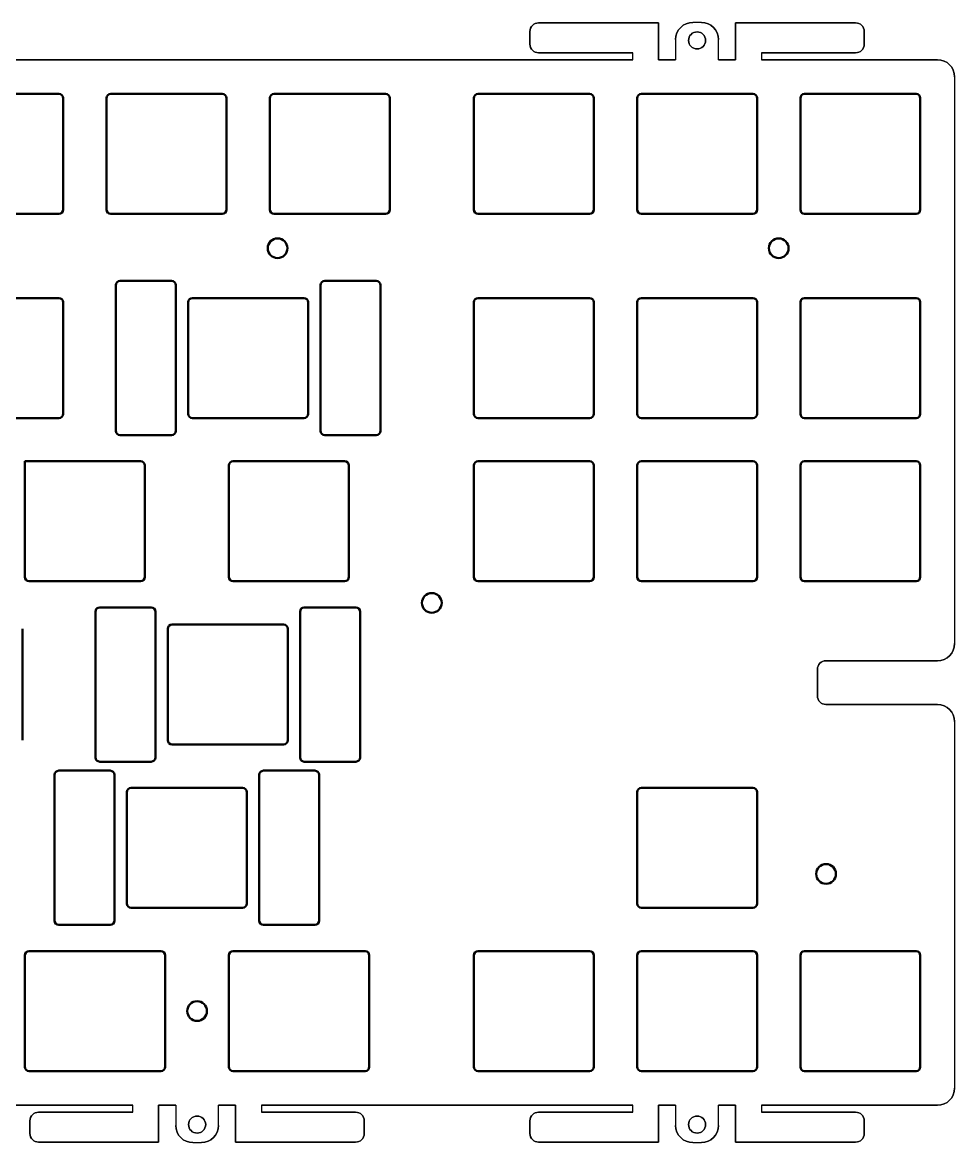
# Model space of a CAD drawing. Header units: centimetres. Extents: x -54 to 349, y -91 to 131.
# Drawn here: x 240.4 to 349.2, y -16.8 to 113.9 of the extents above; entities that cross this region are included whole.
import ezdxf

# ---------------------------------------------------------------- set-up
doc = ezdxf.new("R2010")
doc.units = ezdxf.units.CM
doc.header["$MEASUREMENT"] = 0
doc.layers.add('Visible', color=7, linetype='Continuous', lineweight=50)

msp = doc.modelspace()

# ---------------------------------------------------------------- linework, layer by layer
at = {"extrusion": (-1.2583e-16, -1.45717e-15, -1)}
for p, q in [((300.613, 113.851, -12.93), (314.613, 113.851, -12.93)), ((314.613, 113.851, -12.93), (314.613, 109.551, -12.93)), ((319.613, 113.901, -12.93), (318.613, 113.901, -12.93)), ((323.613, 109.551, -12.93), (323.613, 113.851, -12.93)), ((323.613, 113.851, -12.93), (337.613, 113.851, -12.93)), ((299.613, 111.351, -12.93), (299.613, 112.851, -12.93)), ((338.613, 112.851, -12.93), (338.613, 111.351, -12.93)), ((316.613, 111.901, -12.93), (316.613, 109.551, -12.93)), ((321.613, 109.551, -12.93), (321.613, 111.901, -12.93)), ((311.613, 110.351, -12.93), (300.613, 110.351, -12.93)), ((311.613, 109.551, -12.93), (311.613, 110.351, -12.93)), ((337.613, 110.351, -12.93), (326.613, 110.351, -12.93)), ((326.613, 110.351, -12.93), (326.613, 109.551, -12.93)), ((311.613, 109.551, -12.93), (212.313, 109.551, -12.93)), ((316.613, 109.551, -12.93), (314.613, 109.551, -12.93)), ((323.613, 109.551, -12.93), (321.613, 109.551, -12.93)), ((347.163, 109.551, -12.93), (326.613, 109.551, -12.93)), ((349.163, 107.551, -12.93), (349.163, 41.411, -12.93)), ((345.163, 105.051, -12.93), (345.163, 92.051, -12.93)), ((347.163, 39.411, -12.93), (334.149, 39.411, -12.93)), ((333.149, 38.411, -12.93), (333.149, 35.311, -12.93)), ((334.149, 34.311, -12.93), (347.163, 34.311, -12.93)), ((349.163, 32.311, -12.93), (349.163, -10.462, -12.93)), ((188.494, -12.462, -12.93), (253.272, -12.462, -12.93)), ((253.272, -13.262, -12.93), (253.272, -12.462, -12.93)), ((256.272, -12.462, -12.93), (258.272, -12.462, -12.93)), ((256.272, -12.462, -12.93), (256.272, -16.762, -12.93)), ((258.272, -12.462, -12.93), (258.272, -14.812, -12.93)), ((263.272, -12.462, -12.93), (265.272, -12.462, -12.93)), ((263.272, -14.812, -12.93), (263.272, -12.462, -12.93)), ((265.272, -16.762, -12.93), (265.272, -12.462, -12.93)), ((268.272, -12.462, -12.93), (311.613, -12.462, -12.93)), ((268.272, -12.462, -12.93), (268.272, -13.262, -12.93)), ((311.613, -13.262, -12.93), (311.613, -12.462, -12.93)), ((314.613, -12.462, -12.93), (316.613, -12.462, -12.93)), ((314.613, -12.462, -12.93), (314.613, -16.762, -12.93)), ((316.613, -12.462, -12.93), (316.613, -14.812, -12.93)), ((321.613, -12.462, -12.93), (323.613, -12.462, -12.93)), ((321.613, -14.812, -12.93), (321.613, -12.462, -12.93)), ((323.613, -16.762, -12.93), (323.613, -12.462, -12.93)), ((326.613, -12.462, -12.93), (347.163, -12.462, -12.93)), ((326.613, -12.462, -12.93), (326.613, -13.262, -12.93)), ((241.272, -15.762, -12.93), (241.272, -14.262, -12.93)), ((242.272, -13.262, -12.93), (253.272, -13.262, -12.93)), ((268.272, -13.262, -12.93), (279.272, -13.262, -12.93)), ((280.272, -14.262, -12.93), (280.272, -15.762, -12.93)), ((299.613, -15.762, -12.93), (299.613, -14.262, -12.93)), ((300.613, -13.262, -12.93), (311.613, -13.262, -12.93)), ((326.613, -13.262, -12.93), (337.613, -13.262, -12.93)), ((338.613, -14.262, -12.93), (338.613, -15.762, -12.93)), ((256.272, -16.762, -12.93), (242.272, -16.762, -12.93)), ((260.272, -16.812, -12.93), (261.272, -16.812, -12.93)), ((279.272, -16.762, -12.93), (265.272, -16.762, -12.93)), ((314.613, -16.762, -12.93), (300.613, -16.762, -12.93)), ((318.613, -16.812, -12.93), (319.613, -16.812, -12.93)), ((337.613, -16.762, -12.93), (323.613, -16.762, -12.93))]:
    msp.add_line(p, q, dxfattribs=at)
for p, q in [((300.613, 113.851, -11.43), (300.613, 113.851, -12.93)), ((314.613, 113.851, -11.43), (300.613, 113.851, -11.43)), ((314.613, 109.551, -11.43), (314.613, 113.851, -11.43)), ((318.613, 113.901, -11.43), (318.613, 113.901, -12.93)), ((319.613, 113.901, -11.43), (318.613, 113.901, -11.43)), ((319.613, 113.901, -12.93), (319.613, 113.901, -11.43)), ((337.613, 113.851, -11.43), (323.613, 113.851, -11.43)), ((323.613, 113.851, -11.43), (323.613, 109.551, -11.43)), ((337.613, 113.851, -12.93), (337.613, 113.851, -11.43)), ((299.613, 112.851, -12.93), (299.613, 112.851, -11.43)), ((299.613, 112.851, -11.43), (299.613, 111.351, -11.43)), ((338.613, 112.851, -11.43), (338.613, 112.851, -12.93)), ((338.613, 111.351, -11.43), (338.613, 112.851, -11.43)), ((299.613, 111.351, -11.43), (299.613, 111.351, -12.93)), ((316.613, 111.901, -12.93), (316.613, 111.901, -11.43)), ((316.613, 111.901, -11.43), (316.613, 109.551, -11.43)), ((321.613, 111.901, -11.43), (321.613, 111.901, -12.93)), ((321.613, 109.551, -11.43), (321.613, 111.901, -11.43)), ((338.613, 111.351, -12.93), (338.613, 111.351, -11.43)), ((300.613, 110.351, -12.93), (300.613, 110.351, -11.43)), ((300.613, 110.351, -11.43), (311.613, 110.351, -11.43)), ((311.613, 109.551, -11.43), (311.613, 110.351, -11.43)), ((326.613, 110.351, -11.43), (326.613, 109.551, -11.43)), ((326.613, 110.351, -11.43), (337.613, 110.351, -11.43)), ((337.613, 110.351, -11.43), (337.613, 110.351, -12.93)), ((212.313, 109.551, -11.43), (311.613, 109.551, -11.43)), ((314.613, 109.551, -11.43), (316.613, 109.551, -11.43)), ((321.613, 109.551, -11.43), (323.613, 109.551, -11.43)), ((326.613, 109.551, -11.43), (347.163, 109.551, -11.43)), ((347.163, 109.551, -12.93), (347.163, 109.551, -11.43)), ((349.163, 107.551, -11.43), (349.163, 107.551, -12.93)), ((349.163, 107.551, -11.43), (349.163, 41.411, -11.43)), ((344.663, 105.551, -11.43), (344.663, 105.551, -12.93)), ((345.163, 105.051, -12.93), (345.163, 105.051, -11.43)), ((345.163, 92.051, -11.43), (345.163, 105.051, -11.43)), ((344.663, 91.551, -11.43), (344.663, 91.551, -12.93)), ((345.163, 92.051, -12.93), (345.163, 92.051, -11.43)), ((349.163, 41.411, -12.93), (349.163, 41.411, -11.43)), ((334.149, 39.411, -12.93), (334.149, 39.411, -11.43)), ((334.149, 39.411, -11.43), (347.163, 39.411, -11.43)), ((347.163, 39.411, -11.43), (347.163, 39.411, -12.93)), ((333.149, 38.411, -11.43), (333.149, 38.411, -12.93)), ((333.149, 35.311, -11.43), (333.149, 38.411, -11.43)), ((333.149, 35.311, -12.93), (333.149, 35.311, -11.43)), ((334.149, 34.311, -11.43), (334.149, 34.311, -12.93)), ((347.163, 34.311, -11.43), (334.149, 34.311, -11.43)), ((347.163, 34.311, -12.93), (347.163, 34.311, -11.43)), ((349.163, 32.311, -11.43), (349.163, 32.311, -12.93)), ((349.163, 32.311, -11.43), (349.163, -10.462, -11.43)), ((349.163, -10.462, -12.93), (349.163, -10.462, -11.43)), ((253.272, -12.462, -11.43), (188.494, -12.462, -11.43)), ((253.272, -13.262, -11.43), (253.272, -12.462, -11.43)), ((256.272, -16.762, -11.43), (256.272, -12.462, -11.43)), ((258.272, -12.462, -11.43), (256.272, -12.462, -11.43)), ((258.272, -12.462, -11.43), (258.272, -14.812, -11.43)), ((263.272, -14.812, -11.43), (263.272, -12.462, -11.43)), ((265.272, -12.462, -11.43), (263.272, -12.462, -11.43)), ((265.272, -12.462, -11.43), (265.272, -16.762, -11.43)), ((268.272, -12.462, -11.43), (268.272, -13.262, -11.43)), ((311.613, -12.462, -11.43), (268.272, -12.462, -11.43)), ((311.613, -13.262, -11.43), (311.613, -12.462, -11.43)), ((314.613, -16.762, -11.43), (314.613, -12.462, -11.43)), ((316.613, -12.462, -11.43), (314.613, -12.462, -11.43)), ((316.613, -12.462, -11.43), (316.613, -14.812, -11.43)), ((321.613, -14.812, -11.43), (321.613, -12.462, -11.43)), ((323.613, -12.462, -11.43), (321.613, -12.462, -11.43)), ((323.613, -12.462, -11.43), (323.613, -16.762, -11.43)), ((326.613, -12.462, -11.43), (326.613, -13.262, -11.43)), ((347.163, -12.462, -11.43), (326.613, -12.462, -11.43)), ((347.163, -12.462, -11.43), (347.163, -12.462, -12.93)), ((241.272, -14.262, -12.93), (241.272, -14.262, -11.43)), ((241.272, -14.262, -11.43), (241.272, -15.762, -11.43)), ((242.272, -13.262, -11.43), (242.272, -13.262, -12.93)), ((253.272, -13.262, -11.43), (242.272, -13.262, -11.43)), ((279.272, -13.262, -11.43), (268.272, -13.262, -11.43)), ((279.272, -13.262, -12.93), (279.272, -13.262, -11.43)), ((280.272, -14.262, -11.43), (280.272, -14.262, -12.93)), ((280.272, -15.762, -11.43), (280.272, -14.262, -11.43)), ((299.613, -14.262, -12.93), (299.613, -14.262, -11.43)), ((299.613, -14.262, -11.43), (299.613, -15.762, -11.43)), ((300.613, -13.262, -11.43), (300.613, -13.262, -12.93)), ((311.613, -13.262, -11.43), (300.613, -13.262, -11.43)), ((337.613, -13.262, -11.43), (326.613, -13.262, -11.43)), ((337.613, -13.262, -12.93), (337.613, -13.262, -11.43)), ((338.613, -14.262, -11.43), (338.613, -14.262, -12.93)), ((338.613, -15.762, -11.43), (338.613, -14.262, -11.43)), ((258.272, -14.812, -11.43), (258.272, -14.812, -12.93)), ((263.272, -14.812, -12.93), (263.272, -14.812, -11.43)), ((316.613, -14.812, -11.43), (316.613, -14.812, -12.93)), ((321.613, -14.812, -12.93), (321.613, -14.812, -11.43)), ((241.272, -15.762, -11.43), (241.272, -15.762, -12.93)), ((242.272, -16.762, -12.93), (242.272, -16.762, -11.43)), ((242.272, -16.762, -11.43), (256.272, -16.762, -11.43)), ((260.272, -16.812, -12.93), (260.272, -16.812, -11.43)), ((260.272, -16.812, -11.43), (261.272, -16.812, -11.43)), ((261.272, -16.812, -11.43), (261.272, -16.812, -12.93)), ((265.272, -16.762, -11.43), (279.272, -16.762, -11.43)), ((279.272, -16.762, -11.43), (279.272, -16.762, -12.93)), ((280.272, -15.762, -12.93), (280.272, -15.762, -11.43)), ((299.613, -15.762, -11.43), (299.613, -15.762, -12.93)), ((300.613, -16.762, -12.93), (300.613, -16.762, -11.43)), ((300.613, -16.762, -11.43), (314.613, -16.762, -11.43)), ((318.613, -16.812, -12.93), (318.613, -16.812, -11.43)), ((318.613, -16.812, -11.43), (319.613, -16.812, -11.43)), ((319.613, -16.812, -11.43), (319.613, -16.812, -12.93)), ((323.613, -16.762, -11.43), (337.613, -16.762, -11.43)), ((337.613, -16.762, -11.43), (337.613, -16.762, -12.93)), ((338.613, -15.762, -12.93), (338.613, -15.762, -11.43))]:
    msp.add_line(p, q)
at = {"extrusion": (2.04752e-15, 1, -1.45717e-15)}
for p, q in [((300.613, 113.851, -12.93), (314.613, 113.851, -12.93)), ((300.613, 113.851, -11.43), (300.613, 113.851, -12.93)), ((314.613, 113.851, -11.43), (300.613, 113.851, -11.43)), ((314.613, 113.851, -11.43), (314.613, 113.851, -12.93))]:
    msp.add_line(p, q, dxfattribs=at)
at = {"extrusion": (1, 1.17315e-16, 1.56612e-14)}
for p, q in [((314.613, 113.851, -12.93), (314.613, 109.551, -12.93)), ((314.613, 113.851, -11.43), (314.613, 113.851, -12.93)), ((314.613, 109.551, -11.43), (314.613, 113.851, -11.43)), ((338.613, 112.851, -12.93), (338.613, 111.351, -12.93)), ((338.613, 112.851, -11.43), (338.613, 112.851, -12.93)), ((338.613, 111.351, -11.43), (338.613, 112.851, -11.43)), ((338.613, 111.351, -12.93), (338.613, 111.351, -11.43)), ((314.613, 109.551, -12.93), (314.613, 109.551, -11.43))]:
    msp.add_line(p, q, dxfattribs=at)
at = {"extrusion": (5.1497e-18, 1, -2.45637e-15)}
for p, q in [((318.613, 113.901, -11.43), (318.613, 113.901, -12.93)), ((319.613, 113.901, -11.43), (318.613, 113.901, -11.43)), ((319.613, 113.901, -12.93), (318.613, 113.901, -12.93)), ((319.613, 113.901, -12.93), (319.613, 113.901, -11.43))]:
    msp.add_line(p, q, dxfattribs=at)
at = {"extrusion": (-1, -1.17315e-16, -1.56612e-14)}
for p, q in [((323.613, 109.551, -12.93), (323.613, 113.851, -12.93)), ((323.613, 113.851, -11.43), (323.613, 109.551, -11.43)), ((323.613, 113.851, -11.43), (323.613, 113.851, -12.93)), ((299.613, 111.351, -12.93), (299.613, 112.851, -12.93)), ((299.613, 112.851, -11.43), (299.613, 111.351, -11.43)), ((299.613, 112.851, -12.93), (299.613, 112.851, -11.43)), ((299.613, 111.351, -11.43), (299.613, 111.351, -12.93)), ((323.613, 109.551, -11.43), (323.613, 109.551, -12.93))]:
    msp.add_line(p, q, dxfattribs=at)
at = {"extrusion": (-1.17315e-16, 1, -1.45717e-15)}
for p, q in [((323.613, 113.851, -12.93), (337.613, 113.851, -12.93)), ((323.613, 113.851, -11.43), (323.613, 113.851, -12.93)), ((337.613, 113.851, -11.43), (323.613, 113.851, -11.43)), ((337.613, 113.851, -12.93), (337.613, 113.851, -11.43))]:
    msp.add_line(p, q, dxfattribs=at)
at = {"extrusion": (-1, 5.1497e-18, 1.2583e-16)}
for p, q in [((316.613, 111.901, -11.43), (316.613, 109.551, -11.43)), ((316.613, 111.901, -12.93), (316.613, 111.901, -11.43)), ((316.613, 111.901, -12.93), (316.613, 109.551, -12.93)), ((316.613, 109.551, -11.43), (316.613, 109.551, -12.93)), ((345.163, 105.051, -12.93), (345.163, 105.051, -11.43)), ((345.163, 105.051, -12.93), (345.163, 92.051, -12.93)), ((345.163, 92.051, -11.43), (345.163, 105.051, -11.43)), ((345.163, 92.051, -12.93), (345.163, 92.051, -11.43)), ((258.272, -12.462, -12.93), (258.272, -12.462, -11.43)), ((258.272, -12.462, -12.93), (258.272, -14.812, -12.93)), ((258.272, -12.462, -11.43), (258.272, -14.812, -11.43)), ((316.613, -12.462, -12.93), (316.613, -12.462, -11.43)), ((316.613, -12.462, -12.93), (316.613, -14.812, -12.93)), ((316.613, -12.462, -11.43), (316.613, -14.812, -11.43)), ((258.272, -14.812, -11.43), (258.272, -14.812, -12.93)), ((316.613, -14.812, -11.43), (316.613, -14.812, -12.93))]:
    msp.add_line(p, q, dxfattribs=at)
at = {"extrusion": (1, -5.1497e-18, -1.2583e-16)}
for p, q in [((321.613, 109.551, -12.93), (321.613, 111.901, -12.93)), ((321.613, 111.901, -11.43), (321.613, 111.901, -12.93)), ((321.613, 109.551, -11.43), (321.613, 111.901, -11.43)), ((321.613, 109.551, -12.93), (321.613, 109.551, -11.43)), ((349.163, 107.551, -12.93), (349.163, 41.411, -12.93)), ((349.163, 107.551, -11.43), (349.163, 107.551, -12.93)), ((349.163, 107.551, -11.43), (349.163, 41.411, -11.43)), ((349.163, 41.411, -12.93), (349.163, 41.411, -11.43)), ((349.163, 32.311, -11.43), (349.163, 32.311, -12.93)), ((349.163, 32.311, -11.43), (349.163, -10.462, -11.43)), ((349.163, 32.311, -12.93), (349.163, -10.462, -12.93)), ((349.163, -10.462, -12.93), (349.163, -10.462, -11.43)), ((263.272, -12.462, -11.43), (263.272, -12.462, -12.93)), ((263.272, -14.812, -11.43), (263.272, -12.462, -11.43)), ((263.272, -14.812, -12.93), (263.272, -12.462, -12.93)), ((321.613, -12.462, -11.43), (321.613, -12.462, -12.93)), ((321.613, -14.812, -11.43), (321.613, -12.462, -11.43)), ((321.613, -14.812, -12.93), (321.613, -12.462, -12.93)), ((263.272, -14.812, -12.93), (263.272, -14.812, -11.43)), ((321.613, -14.812, -12.93), (321.613, -14.812, -11.43))]:
    msp.add_line(p, q, dxfattribs=at)
at = {"extrusion": (1.17315e-16, -1, 1.45717e-15)}
for p, q in [((311.613, 110.351, -12.93), (300.613, 110.351, -12.93)), ((300.613, 110.351, -11.43), (311.613, 110.351, -11.43)), ((300.613, 110.351, -12.93), (300.613, 110.351, -11.43)), ((311.613, 110.351, -11.43), (311.613, 110.351, -12.93)), ((337.613, 110.351, -12.93), (326.613, 110.351, -12.93)), ((326.613, 110.351, -11.43), (337.613, 110.351, -11.43)), ((326.613, 110.351, -11.43), (326.613, 110.351, -12.93)), ((337.613, 110.351, -11.43), (337.613, 110.351, -12.93))]:
    msp.add_line(p, q, dxfattribs=at)
at = {"extrusion": (-1, 2.04752e-15, -1.75053e-14)}
for p, q in [((311.613, 109.551, -12.93), (311.613, 110.351, -12.93)), ((311.613, 109.551, -11.43), (311.613, 110.351, -11.43)), ((311.613, 110.351, -11.43), (311.613, 110.351, -12.93)), ((311.613, 109.551, -11.43), (311.613, 109.551, -12.93))]:
    msp.add_line(p, q, dxfattribs=at)
at = {"extrusion": (1, -2.04752e-15, 1.75053e-14)}
for p, q in [((326.613, 110.351, -12.93), (326.613, 109.551, -12.93)), ((326.613, 110.351, -11.43), (326.613, 110.351, -12.93)), ((326.613, 110.351, -11.43), (326.613, 109.551, -11.43)), ((326.613, 109.551, -12.93), (326.613, 109.551, -11.43))]:
    msp.add_line(p, q, dxfattribs=at)
at = {"extrusion": (5.1497e-18, 1, -1.45717e-15)}
for p, q in [((311.613, 109.551, -12.93), (212.313, 109.551, -12.93)), ((212.313, 109.551, -11.43), (311.613, 109.551, -11.43)), ((311.613, 109.551, -11.43), (311.613, 109.551, -12.93)), ((314.613, 109.551, -12.93), (314.613, 109.551, -11.43)), ((314.613, 109.551, -11.43), (316.613, 109.551, -11.43)), ((316.613, 109.551, -12.93), (314.613, 109.551, -12.93)), ((316.613, 109.551, -11.43), (316.613, 109.551, -12.93)), ((323.613, 109.551, -12.93), (321.613, 109.551, -12.93)), ((321.613, 109.551, -12.93), (321.613, 109.551, -11.43)), ((321.613, 109.551, -11.43), (323.613, 109.551, -11.43)), ((323.613, 109.551, -11.43), (323.613, 109.551, -12.93)), ((326.613, 109.551, -12.93), (326.613, 109.551, -11.43)), ((326.613, 109.551, -11.43), (347.163, 109.551, -11.43)), ((347.163, 109.551, -12.93), (326.613, 109.551, -12.93)), ((347.163, 109.551, -12.93), (347.163, 109.551, -11.43)), ((344.663, 91.551, -11.43), (344.663, 91.551, -12.93))]:
    msp.add_line(p, q, dxfattribs=at)
at = {"extrusion": (-5.1497e-18, -1, 1.45717e-15)}
msp.add_line((344.663, 105.551, -11.43), (344.663, 105.551, -12.93), dxfattribs=at)
at = {"extrusion": (-5.14971e-18, -1, 1.45717e-15)}
for p, q in [((334.149, 39.411, -11.43), (347.163, 39.411, -11.43)), ((334.149, 39.411, -12.93), (334.149, 39.411, -11.43)), ((347.163, 39.411, -12.93), (334.149, 39.411, -12.93)), ((347.163, 39.411, -11.43), (347.163, 39.411, -12.93))]:
    msp.add_line(p, q, dxfattribs=at)
at = {"extrusion": (1, -5.14971e-18, -5.26062e-13)}
for p, q in [((333.149, 38.411, -11.43), (333.149, 38.411, -12.93)), ((333.149, 35.311, -11.43), (333.149, 38.411, -11.43)), ((333.149, 38.411, -12.93), (333.149, 35.311, -12.93)), ((333.149, 35.311, -12.93), (333.149, 35.311, -11.43))]:
    msp.add_line(p, q, dxfattribs=at)
at = {"extrusion": (5.14971e-18, 1, -1.45717e-15)}
for p, q in [((334.149, 34.311, -12.93), (347.163, 34.311, -12.93)), ((334.149, 34.311, -11.43), (334.149, 34.311, -12.93)), ((347.163, 34.311, -11.43), (334.149, 34.311, -11.43)), ((347.163, 34.311, -12.93), (347.163, 34.311, -11.43))]:
    msp.add_line(p, q, dxfattribs=at)
at = {"extrusion": (-5.94134e-18, -1, 1.45717e-15)}
for p, q in [((188.494, -12.462, -12.93), (253.272, -12.462, -12.93)), ((253.272, -12.462, -11.43), (188.494, -12.462, -11.43)), ((253.272, -12.462, -12.93), (253.272, -12.462, -11.43)), ((258.272, -12.462, -11.43), (256.272, -12.462, -11.43)), ((256.272, -12.462, -11.43), (256.272, -12.462, -12.93)), ((256.272, -12.462, -12.93), (258.272, -12.462, -12.93)), ((258.272, -12.462, -12.93), (258.272, -12.462, -11.43)), ((263.272, -12.462, -11.43), (263.272, -12.462, -12.93)), ((263.272, -12.462, -12.93), (265.272, -12.462, -12.93)), ((265.272, -12.462, -11.43), (263.272, -12.462, -11.43)), ((265.272, -12.462, -12.93), (265.272, -12.462, -11.43)), ((268.272, -12.462, -11.43), (268.272, -12.462, -12.93)), ((268.272, -12.462, -12.93), (311.613, -12.462, -12.93)), ((311.613, -12.462, -11.43), (268.272, -12.462, -11.43)), ((311.613, -12.462, -12.93), (311.613, -12.462, -11.43)), ((316.613, -12.462, -11.43), (314.613, -12.462, -11.43)), ((314.613, -12.462, -11.43), (314.613, -12.462, -12.93)), ((314.613, -12.462, -12.93), (316.613, -12.462, -12.93)), ((316.613, -12.462, -12.93), (316.613, -12.462, -11.43)), ((321.613, -12.462, -11.43), (321.613, -12.462, -12.93)), ((321.613, -12.462, -12.93), (323.613, -12.462, -12.93)), ((323.613, -12.462, -11.43), (321.613, -12.462, -11.43)), ((323.613, -12.462, -12.93), (323.613, -12.462, -11.43)), ((326.613, -12.462, -11.43), (326.613, -12.462, -12.93)), ((326.613, -12.462, -12.93), (347.163, -12.462, -12.93)), ((347.163, -12.462, -11.43), (326.613, -12.462, -11.43)), ((347.163, -12.462, -11.43), (347.163, -12.462, -12.93))]:
    msp.add_line(p, q, dxfattribs=at)
at = {"extrusion": (-1, 2.16998e-15, 1.7757e-14)}
for p, q in [((253.272, -13.262, -12.93), (253.272, -12.462, -12.93)), ((253.272, -13.262, -11.43), (253.272, -12.462, -11.43)), ((253.272, -12.462, -12.93), (253.272, -12.462, -11.43)), ((311.613, -13.262, -12.93), (311.613, -12.462, -12.93)), ((311.613, -13.262, -11.43), (311.613, -12.462, -11.43)), ((311.613, -12.462, -12.93), (311.613, -12.462, -11.43)), ((253.272, -13.262, -11.43), (253.272, -13.262, -12.93)), ((311.613, -13.262, -11.43), (311.613, -13.262, -12.93))]:
    msp.add_line(p, q, dxfattribs=at)
at = {"extrusion": (1, -5.14966e-18, -1.59129e-14)}
for p, q in [((256.272, -12.462, -12.93), (256.272, -16.762, -12.93)), ((256.272, -12.462, -11.43), (256.272, -12.462, -12.93)), ((256.272, -16.762, -11.43), (256.272, -12.462, -11.43)), ((314.613, -12.462, -12.93), (314.613, -16.762, -12.93)), ((314.613, -12.462, -11.43), (314.613, -12.462, -12.93)), ((314.613, -16.762, -11.43), (314.613, -12.462, -11.43)), ((280.272, -14.262, -12.93), (280.272, -15.762, -12.93)), ((280.272, -14.262, -11.43), (280.272, -14.262, -12.93)), ((280.272, -15.762, -11.43), (280.272, -14.262, -11.43)), ((338.613, -14.262, -12.93), (338.613, -15.762, -12.93)), ((338.613, -14.262, -11.43), (338.613, -14.262, -12.93)), ((338.613, -15.762, -11.43), (338.613, -14.262, -11.43)), ((256.272, -16.762, -11.43), (256.272, -16.762, -12.93)), ((280.272, -15.762, -12.93), (280.272, -15.762, -11.43)), ((314.613, -16.762, -11.43), (314.613, -16.762, -12.93)), ((338.613, -15.762, -12.93), (338.613, -15.762, -11.43))]:
    msp.add_line(p, q, dxfattribs=at)
at = {"extrusion": (-1, 5.14966e-18, 1.59129e-14)}
for p, q in [((265.272, -16.762, -12.93), (265.272, -12.462, -12.93)), ((265.272, -12.462, -11.43), (265.272, -16.762, -11.43)), ((265.272, -12.462, -12.93), (265.272, -12.462, -11.43)), ((323.613, -16.762, -12.93), (323.613, -12.462, -12.93)), ((323.613, -12.462, -11.43), (323.613, -16.762, -11.43)), ((323.613, -12.462, -12.93), (323.613, -12.462, -11.43)), ((241.272, -15.762, -12.93), (241.272, -14.262, -12.93)), ((241.272, -14.262, -11.43), (241.272, -15.762, -11.43)), ((241.272, -14.262, -12.93), (241.272, -14.262, -11.43)), ((299.613, -15.762, -12.93), (299.613, -14.262, -12.93)), ((299.613, -14.262, -11.43), (299.613, -15.762, -11.43)), ((299.613, -14.262, -12.93), (299.613, -14.262, -11.43)), ((241.272, -15.762, -11.43), (241.272, -15.762, -12.93)), ((265.272, -16.762, -11.43), (265.272, -16.762, -12.93)), ((299.613, -15.762, -11.43), (299.613, -15.762, -12.93)), ((323.613, -16.762, -11.43), (323.613, -16.762, -12.93))]:
    msp.add_line(p, q, dxfattribs=at)
at = {"extrusion": (1, -2.16998e-15, -1.7757e-14)}
for p, q in [((268.272, -12.462, -12.93), (268.272, -13.262, -12.93)), ((268.272, -12.462, -11.43), (268.272, -12.462, -12.93)), ((268.272, -12.462, -11.43), (268.272, -13.262, -11.43)), ((326.613, -12.462, -12.93), (326.613, -13.262, -12.93)), ((326.613, -12.462, -11.43), (326.613, -12.462, -12.93)), ((326.613, -12.462, -11.43), (326.613, -13.262, -11.43)), ((268.272, -13.262, -11.43), (268.272, -13.262, -12.93)), ((326.613, -13.262, -11.43), (326.613, -13.262, -12.93))]:
    msp.add_line(p, q, dxfattribs=at)
at = {"extrusion": (5.14966e-18, 1, -1.45717e-15)}
for p, q in [((242.272, -13.262, -12.93), (253.272, -13.262, -12.93)), ((242.272, -13.262, -11.43), (242.272, -13.262, -12.93)), ((253.272, -13.262, -11.43), (242.272, -13.262, -11.43)), ((253.272, -13.262, -11.43), (253.272, -13.262, -12.93)), ((268.272, -13.262, -12.93), (279.272, -13.262, -12.93)), ((268.272, -13.262, -11.43), (268.272, -13.262, -12.93)), ((279.272, -13.262, -11.43), (268.272, -13.262, -11.43)), ((279.272, -13.262, -12.93), (279.272, -13.262, -11.43)), ((300.613, -13.262, -12.93), (311.613, -13.262, -12.93)), ((300.613, -13.262, -11.43), (300.613, -13.262, -12.93)), ((311.613, -13.262, -11.43), (300.613, -13.262, -11.43)), ((311.613, -13.262, -11.43), (311.613, -13.262, -12.93)), ((326.613, -13.262, -12.93), (337.613, -13.262, -12.93)), ((326.613, -13.262, -11.43), (326.613, -13.262, -12.93)), ((337.613, -13.262, -11.43), (326.613, -13.262, -11.43)), ((337.613, -13.262, -12.93), (337.613, -13.262, -11.43))]:
    msp.add_line(p, q, dxfattribs=at)
at = {"extrusion": (-5.14966e-18, -1, 1.45717e-15)}
for p, q in [((256.272, -16.762, -12.93), (242.272, -16.762, -12.93)), ((242.272, -16.762, -11.43), (256.272, -16.762, -11.43)), ((242.272, -16.762, -12.93), (242.272, -16.762, -11.43)), ((256.272, -16.762, -11.43), (256.272, -16.762, -12.93)), ((279.272, -16.762, -12.93), (265.272, -16.762, -12.93)), ((265.272, -16.762, -11.43), (279.272, -16.762, -11.43)), ((265.272, -16.762, -11.43), (265.272, -16.762, -12.93)), ((279.272, -16.762, -11.43), (279.272, -16.762, -12.93)), ((314.613, -16.762, -12.93), (300.613, -16.762, -12.93)), ((300.613, -16.762, -11.43), (314.613, -16.762, -11.43)), ((300.613, -16.762, -12.93), (300.613, -16.762, -11.43)), ((314.613, -16.762, -11.43), (314.613, -16.762, -12.93)), ((337.613, -16.762, -12.93), (323.613, -16.762, -12.93)), ((323.613, -16.762, -11.43), (337.613, -16.762, -11.43)), ((323.613, -16.762, -11.43), (323.613, -16.762, -12.93)), ((337.613, -16.762, -11.43), (337.613, -16.762, -12.93))]:
    msp.add_line(p, q, dxfattribs=at)
at = {"extrusion": (-5.1497e-18, -1, 2.45637e-15)}
for p, q in [((260.272, -16.812, -11.43), (261.272, -16.812, -11.43)), ((260.272, -16.812, -12.93), (260.272, -16.812, -11.43)), ((260.272, -16.812, -12.93), (261.272, -16.812, -12.93)), ((261.272, -16.812, -11.43), (261.272, -16.812, -12.93)), ((318.613, -16.812, -11.43), (319.613, -16.812, -11.43)), ((318.613, -16.812, -12.93), (318.613, -16.812, -11.43)), ((318.613, -16.812, -12.93), (319.613, -16.812, -12.93)), ((319.613, -16.812, -11.43), (319.613, -16.812, -12.93))]:
    msp.add_line(p, q, dxfattribs=at)
at = {"extrusion": (-1.2583e-16, -1.45717e-15, -1)}
for centre in [(-319.113, 111.801, 12.93), (-319.113, 111.801, 11.43), (-319.113, 111.801, 12.93), (-260.772, -14.712, 12.93), (-260.772, -14.712, 11.43), (-260.772, -14.712, 12.93), (-319.113, -14.712, 12.93), (-319.113, -14.712, 11.43), (-319.113, -14.712, 12.93)]:
    msp.add_circle(centre, 1, dxfattribs=at)
for centre in [(319.113, 111.801, -11.43), (260.772, -14.712, -11.43), (319.113, -14.712, -11.43)]:
    msp.add_circle(centre, 1)
for centre, radius, start, end in [((-300.613, 112.851, 12.93), 1, 0, 90), ((-300.613, 112.851, 12.93), 1, 0, 90), ((-318.613, 111.901, 12.93), 2, 0, 90), ((-318.613, 111.901, 11.43), 2, 0, 90), ((-319.613, 111.901, 12.93), 2, 90, 180), ((-319.613, 111.901, 11.43), 2, 90, 180), ((-337.613, 112.851, 12.93), 1, 90, 180), ((-337.613, 112.851, 12.93), 1, 90, 180), ((-300.613, 111.351, 12.93), 1, 270, 360), ((-300.613, 111.351, 12.93), 1, 270, 360), ((-337.613, 111.351, 12.93), 1, 180, 270), ((-337.613, 111.351, 12.93), 1, 180, 270), ((-347.163, 107.551, 12.93), 2, 90, 180), ((-347.163, 107.551, 11.43), 2, 90, 180), ((-344.663, 105.051, 12.93), 0.5, 90, 180), ((-344.663, 105.051, 12.93), 0.5, 90, 180), ((-344.663, 92.051, 12.93), 0.5, 180, 270), ((-344.663, 92.051, 12.93), 0.5, 180, 270), ((-347.163, 41.411, 12.93), 2, 180, 270), ((-347.163, 41.411, 11.43), 2, 180, 270), ((-334.149, 38.411, 12.93), 1, 0, 90), ((-334.149, 38.411, 12.93), 1, 0, 90), ((-334.149, 35.311, 12.93), 1, 270, 0), ((-334.149, 35.311, 12.93), 1, 270, 0), ((-347.163, 32.311, 12.93), 2, 90, 180), ((-347.163, 32.311, 11.43), 2, 90, 180), ((-347.163, -10.462, 12.93), 2, 180, 270), ((-347.163, -10.462, 11.43), 2, 180, 270), ((-242.272, -14.262, 12.93), 1, 0, 90), ((-242.272, -14.262, 12.93), 1, 0, 90), ((-279.272, -14.262, 12.93), 1, 90, 180), ((-279.272, -14.262, 12.93), 1, 90, 180), ((-300.613, -14.262, 12.93), 1, 360, 90), ((-300.613, -14.262, 12.93), 1, 360, 90), ((-337.613, -14.262, 12.93), 1, 90, 180), ((-337.613, -14.262, 12.93), 1, 90, 180), ((-260.272, -14.812, 12.93), 2, 270, 0), ((-260.272, -14.812, 11.43), 2, 270, 0), ((-261.272, -14.812, 12.93), 2, 180, 270), ((-261.272, -14.812, 11.43), 2, 180, 270), ((-318.613, -14.812, 12.93), 2, 270, 0), ((-318.613, -14.812, 11.43), 2, 270, 0), ((-319.613, -14.812, 12.93), 2, 180, 270), ((-319.613, -14.812, 11.43), 2, 180, 270), ((-242.272, -15.762, 12.93), 1, 270, 0), ((-242.272, -15.762, 12.93), 1, 270, 0), ((-242.272, -15.762, 11.43), 1, 270, 0), ((-279.272, -15.762, 12.93), 1, 180, 270), ((-279.272, -15.762, 12.93), 1, 180, 270), ((-279.272, -15.762, 11.43), 1, 180, 270), ((-300.613, -15.762, 12.93), 1, 270, 360), ((-300.613, -15.762, 12.93), 1, 270, 360), ((-300.613, -15.762, 11.43), 1, 270, 0), ((-337.613, -15.762, 12.93), 1, 180, 270), ((-337.613, -15.762, 12.93), 1, 180, 270), ((-337.613, -15.762, 11.43), 1, 180, 270)]:
    msp.add_arc(centre, radius, start, end, dxfattribs=at)
at = {"extrusion": (1.75053e-14, -1.45717e-15, -1)}
for centre, start, end in [((-300.613, 112.851, 11.43), 0, 90), ((-300.613, 111.351, 11.43), 270, 0)]:
    msp.add_arc(centre, 1, start, end, dxfattribs=at)
for centre, radius, start, end in [((300.613, 112.851, -11.43), 1, 90, 180), ((318.613, 111.901, -12.93), 2, 90, 180), ((318.613, 111.901, -11.43), 2, 90, 180), ((319.613, 111.901, -12.93), 2, 0, 90), ((319.613, 111.901, -11.43), 2, 0, 90), ((337.613, 112.851, -11.43), 1, 0, 90), ((300.613, 111.351, -11.43), 1, 180, 270), ((337.613, 111.351, -11.43), 1, 270, 0), ((347.163, 107.551, -12.93), 2, 0, 90), ((347.163, 107.551, -11.43), 2, 0, 90), ((344.663, 105.051, -11.43), 0.5, 0, 90), ((344.663, 105.051, -11.43), 0.5, 0, 90), ((344.663, 92.051, -11.43), 0.5, 270, 0), ((344.663, 92.051, -11.43), 0.5, 270, 0), ((347.163, 41.411, -12.93), 2, 270, 0), ((347.163, 41.411, -11.43), 2, 270, 0), ((334.149, 38.411, -11.43), 1, 90, 180), ((334.149, 38.411, -11.43), 1, 90, 180), ((334.149, 35.311, -11.43), 1, 180, 270), ((334.149, 35.311, -11.43), 1, 180, 270), ((347.163, 32.311, -12.93), 2, 0, 90), ((347.163, 32.311, -11.43), 2, 360, 90), ((347.163, -10.462, -12.93), 2, 270, 0), ((347.163, -10.462, -11.43), 2, 270, 0), ((242.272, -14.262, -11.43), 1, 90, 180), ((279.272, -14.262, -11.43), 1, 360, 90), ((300.613, -14.262, -11.43), 1, 90, 180), ((337.613, -14.262, -11.43), 1, 360, 90), ((260.272, -14.812, -12.93), 2, 180, 270), ((260.272, -14.812, -11.43), 2, 180, 270), ((261.272, -14.812, -12.93), 2, 270, 0), ((261.272, -14.812, -11.43), 2, 270, 0), ((318.613, -14.812, -12.93), 2, 180, 270), ((318.613, -14.812, -11.43), 2, 180, 270), ((319.613, -14.812, -12.93), 2, 270, 0), ((319.613, -14.812, -11.43), 2, 270, 0), ((242.272, -15.762, -11.43), 1, 180, 270), ((279.272, -15.762, -11.43), 1, 270, 0), ((300.613, -15.762, -11.43), 1, 180, 270), ((337.613, -15.762, -11.43), 1, 270, 0)]:
    msp.add_arc(centre, radius, start, end)
at = {"extrusion": (1.56612e-14, -1.45717e-15, -1)}
for centre, start, end in [((-337.613, 112.851, 11.43), 90, 180), ((-337.613, 111.351, 11.43), 180, 270)]:
    msp.add_arc(centre, 1, start, end, dxfattribs=at)
at = {"extrusion": (-1.59129e-14, -1.45717e-15, -1)}
for centre in [(-242.272, -14.262, 11.43), (-300.613, -14.262, 11.43)]:
    msp.add_arc(centre, 1, 0, 90, dxfattribs=at)
at = {"extrusion": (-1.7757e-14, -1.45717e-15, -1)}
for centre in [(-279.272, -14.262, 11.43), (-337.613, -14.262, 11.43)]:
    msp.add_arc(centre, 1, 90, 180, dxfattribs=at)
at = {"layer": 'Visible'}
for p, q in [((231.65, 105.551, -11.43), (244.65, 105.551, -11.43)), ((245.15, 105.051, -11.43), (245.15, 92.051, -11.43)), ((250.2, 92.051, -11.43), (250.2, 105.051, -11.43)), ((250.7, 105.551, -11.43), (263.7, 105.551, -11.43)), ((264.2, 105.051, -11.43), (264.2, 92.051, -11.43)), ((269.25, 92.051, -11.43), (269.25, 105.051, -11.43)), ((269.75, 105.551, -11.43), (282.75, 105.551, -11.43)), ((283.25, 105.051, -11.43), (283.25, 92.051, -11.43)), ((293.063, 92.051, -11.43), (293.063, 105.051, -11.43)), ((293.563, 105.551, -11.43), (306.563, 105.551, -11.43)), ((307.063, 105.051, -11.43), (307.063, 92.051, -11.43)), ((312.113, 92.051, -11.43), (312.113, 105.051, -11.43)), ((312.613, 105.551, -11.43), (325.613, 105.551, -11.43)), ((326.113, 105.051, -11.43), (326.113, 92.051, -11.43)), ((331.163, 92.051, -11.43), (331.163, 105.051, -11.43)), ((331.663, 105.551, -11.43), (344.663, 105.551, -11.43)), ((345.163, 105.051, -11.43), (345.163, 92.051, -11.43)), ((244.65, 91.551, -11.43), (231.65, 91.551, -11.43)), ((263.7, 91.551, -11.43), (250.7, 91.551, -11.43)), ((282.75, 91.551, -11.43), (269.75, 91.551, -11.43)), ((306.563, 91.551, -11.43), (293.563, 91.551, -11.43)), ((325.613, 91.551, -11.43), (312.613, 91.551, -11.43)), ((344.663, 91.551, -11.43), (331.663, 91.551, -11.43)), ((251.787, 83.738, -11.43), (257.787, 83.738, -11.43)), ((275.663, 83.738, -11.43), (281.663, 83.738, -11.43)), ((251.287, 66.238, -11.43), (251.287, 83.238, -11.43)), ((258.287, 83.238, -11.43), (258.287, 66.238, -11.43)), ((275.163, 66.238, -11.43), (275.163, 83.238, -11.43)), ((282.163, 83.238, -11.43), (282.163, 66.238, -11.43)), ((231.65, 81.738, -11.43), (244.65, 81.738, -11.43)), ((245.15, 81.238, -11.43), (245.15, 68.238, -11.43)), ((259.725, 68.238, -11.43), (259.725, 81.238, -11.43)), ((260.225, 81.738, -11.43), (273.225, 81.738, -11.43)), ((273.725, 81.238, -11.43), (273.725, 68.238, -11.43)), ((293.063, 68.238, -11.43), (293.063, 81.238, -11.43)), ((293.563, 81.738, -11.43), (306.563, 81.738, -11.43)), ((307.063, 81.238, -11.43), (307.063, 68.238, -11.43)), ((312.113, 68.238, -11.43), (312.113, 81.238, -11.43)), ((312.613, 81.738, -11.43), (325.613, 81.738, -11.43)), ((326.113, 81.238, -11.43), (326.113, 68.238, -11.43)), ((331.163, 68.238, -11.43), (331.163, 81.238, -11.43)), ((331.663, 81.738, -11.43), (344.663, 81.738, -11.43)), ((345.163, 81.238, -11.43), (345.163, 68.238, -11.43)), ((244.65, 67.738, -11.43), (231.65, 67.738, -11.43)), ((273.225, 67.738, -11.43), (260.225, 67.738, -11.43)), ((306.563, 67.738, -11.43), (293.563, 67.738, -11.43)), ((325.613, 67.738, -11.43), (312.613, 67.738, -11.43)), ((344.663, 67.738, -11.43), (331.663, 67.738, -11.43)), ((257.787, 65.738, -11.43), (251.787, 65.738, -11.43)), ((281.663, 65.738, -11.43), (275.663, 65.738, -11.43)), ((240.675, 62.688, -11.43), (254.175, 62.688, -11.43)), ((240.675, 49.188, -11.43), (240.675, 62.688, -11.43)), ((254.675, 62.188, -11.43), (254.675, 49.188, -11.43)), ((264.488, 49.188, -11.43), (264.488, 62.188, -11.43)), ((264.988, 62.688, -11.43), (277.988, 62.688, -11.43)), ((278.488, 62.188, -11.43), (278.488, 49.188, -11.43)), ((293.063, 49.188, -11.43), (293.063, 62.188, -11.43)), ((293.563, 62.688, -11.43), (306.563, 62.688, -11.43)), ((307.063, 62.188, -11.43), (307.063, 49.188, -11.43)), ((312.113, 49.188, -11.43), (312.113, 62.188, -11.43)), ((312.613, 62.688, -11.43), (325.613, 62.688, -11.43)), ((326.113, 62.188, -11.43), (326.113, 49.188, -11.43)), ((331.163, 49.188, -11.43), (331.163, 62.188, -11.43)), ((331.663, 62.688, -11.43), (344.663, 62.688, -11.43)), ((345.163, 62.188, -11.43), (345.163, 49.188, -11.43)), ((254.175, 48.688, -11.43), (241.175, 48.688, -11.43)), ((277.988, 48.688, -11.43), (264.988, 48.688, -11.43)), ((306.563, 48.688, -11.43), (293.563, 48.688, -11.43)), ((325.613, 48.688, -11.43), (312.613, 48.688, -11.43)), ((344.663, 48.688, -11.43), (331.663, 48.688, -11.43)), ((248.906, 28.138, -11.43), (248.906, 45.138, -11.43)), ((249.406, 45.638, -11.43), (255.406, 45.638, -11.43)), ((255.906, 45.138, -11.43), (255.906, 28.138, -11.43)), ((272.782, 28.138, -11.43), (272.782, 45.138, -11.43)), ((273.282, 45.638, -11.43), (279.282, 45.638, -11.43)), ((279.782, 45.138, -11.43), (279.782, 28.138, -11.43)), ((240.387, 43.138, -11.43), (240.387, 30.138, -11.43)), ((257.344, 30.138, -11.43), (257.344, 43.138, -11.43)), ((257.844, 43.638, -11.43), (270.844, 43.638, -11.43)), ((271.344, 43.138, -11.43), (271.344, 30.138, -11.43)), ((270.844, 29.638, -11.43), (257.844, 29.638, -11.43)), ((255.406, 27.638, -11.43), (249.406, 27.638, -11.43)), ((279.282, 27.638, -11.43), (273.282, 27.638, -11.43)), ((244.643, 26.588, -11.43), (250.643, 26.588, -11.43)), ((268.519, 26.588, -11.43), (274.519, 26.588, -11.43)), ((244.143, 9.088, -11.43), (244.143, 26.088, -11.43)), ((251.143, 26.088, -11.43), (251.143, 9.088, -11.43)), ((268.019, 9.088, -11.43), (268.019, 26.088, -11.43)), ((275.019, 26.088, -11.43), (275.019, 9.088, -11.43)), ((252.581, 11.088, -11.43), (252.581, 24.088, -11.43)), ((253.081, 24.588, -11.43), (266.081, 24.588, -11.43)), ((266.581, 24.088, -11.43), (266.581, 11.088, -11.43)), ((312.113, 11.088, -11.43), (312.113, 24.088, -11.43)), ((312.613, 24.588, -11.43), (325.613, 24.588, -11.43)), ((326.113, 24.088, -11.43), (326.113, 11.088, -11.43)), ((266.081, 10.588, -11.43), (253.081, 10.588, -11.43)), ((325.613, 10.588, -11.43), (312.613, 10.588, -11.43)), ((250.643, 8.588, -11.43), (244.643, 8.588, -11.43)), ((274.519, 8.588, -11.43), (268.519, 8.588, -11.43)), ((241.175, 5.538, -11.43), (256.556, 5.538, -11.43)), ((264.988, 5.538, -11.43), (280.369, 5.538, -11.43)), ((293.563, 5.538, -11.43), (306.563, 5.538, -11.43)), ((312.613, 5.538, -11.43), (325.613, 5.538, -11.43)), ((331.663, 5.538, -11.43), (344.663, 5.538, -11.43)), ((240.675, -7.962, -11.43), (240.675, 5.038, -11.43)), ((257.056, 5.038, -11.43), (257.056, -7.962, -11.43)), ((264.488, -7.962, -11.43), (264.488, 5.038, -11.43)), ((280.869, 5.038, -11.43), (280.869, -7.962, -11.43)), ((293.063, -7.962, -11.43), (293.063, 5.038, -11.43)), ((307.063, 5.038, -11.43), (307.063, -7.962, -11.43)), ((312.113, -7.962, -11.43), (312.113, 5.038, -11.43)), ((326.113, 5.038, -11.43), (326.113, -7.962, -11.43)), ((331.163, -7.962, -11.43), (331.163, 5.038, -11.43)), ((345.163, 5.038, -11.43), (345.163, -7.962, -11.43)), ((256.556, -8.462, -11.43), (241.175, -8.462, -11.43)), ((280.369, -8.462, -11.43), (264.988, -8.462, -11.43)), ((306.563, -8.462, -11.43), (293.563, -8.462, -11.43)), ((325.613, -8.462, -11.43), (312.613, -8.462, -11.43)), ((344.663, -8.462, -11.43), (331.663, -8.462, -11.43))]:
    msp.add_line(p, q, dxfattribs=at)
at = {"layer": 'Visible', "extrusion": (0, 0, -1)}
for centre in [(-270.162, 87.551, 11.43), (-328.637, 87.551, 11.43), (-288.162, 46.163, 11.43), (-334.162, 14.538, 11.43), (-260.771, -1.462, 11.43)]:
    msp.add_circle(centre, 1.15, dxfattribs=at)
for centre, start, end in [((-244.65, 105.051, 11.43), 90, 180), ((-250.7, 105.051, 11.43), 0, 90), ((-263.7, 105.051, 11.43), 90, 180), ((-269.75, 105.051, 11.43), 0, 90), ((-282.75, 105.051, 11.43), 90, 180), ((-293.563, 105.051, 11.43), 0, 90), ((-306.563, 105.051, 11.43), 90, 180), ((-312.613, 105.051, 11.43), 0, 90), ((-325.613, 105.051, 11.43), 90, 180), ((-331.663, 105.051, 11.43), 0, 90), ((-344.663, 105.051, 11.43), 90, 180), ((-244.65, 92.051, 11.43), 180, 270), ((-250.7, 92.051, 11.43), 270, 0), ((-263.7, 92.051, 11.43), 180, 270), ((-269.75, 92.051, 11.43), 270, 0), ((-282.75, 92.051, 11.43), 180, 270), ((-293.563, 92.051, 11.43), 270, 0), ((-306.563, 92.051, 11.43), 180, 270), ((-312.613, 92.051, 11.43), 270, 0), ((-325.613, 92.051, 11.43), 180, 270), ((-331.663, 92.051, 11.43), 270, 0), ((-344.663, 92.051, 11.43), 180, 270), ((-251.787, 83.238, 11.43), 0, 90), ((-257.787, 83.238, 11.43), 90, 180), ((-275.663, 83.238, 11.43), 0, 90), ((-281.663, 83.238, 11.43), 90, 180), ((-244.65, 81.238, 11.43), 90, 180), ((-260.225, 81.238, 11.43), 0, 90), ((-273.225, 81.238, 11.43), 90, 180), ((-293.563, 81.238, 11.43), 0, 90), ((-306.563, 81.238, 11.43), 90, 180), ((-312.613, 81.238, 11.43), 0, 90), ((-325.613, 81.238, 11.43), 90, 180), ((-331.663, 81.238, 11.43), 0, 90), ((-344.663, 81.238, 11.43), 90, 180), ((-244.65, 68.238, 11.43), 180, 270), ((-260.225, 68.238, 11.43), 270, 0), ((-273.225, 68.238, 11.43), 180, 270), ((-293.563, 68.238, 11.43), 270, 0), ((-306.563, 68.238, 11.43), 180, 270), ((-312.613, 68.238, 11.43), 270, 0), ((-325.613, 68.238, 11.43), 180, 270), ((-331.663, 68.238, 11.43), 270, 0), ((-344.663, 68.238, 11.43), 180, 270), ((-251.787, 66.238, 11.43), 270, 0), ((-257.787, 66.238, 11.43), 180, 270), ((-275.663, 66.238, 11.43), 270, 0), ((-281.663, 66.238, 11.43), 180, 270), ((-254.175, 62.188, 11.43), 90, 180), ((-264.988, 62.188, 11.43), 0, 90), ((-277.988, 62.188, 11.43), 90, 180), ((-293.563, 62.188, 11.43), 0, 90), ((-306.563, 62.188, 11.43), 90, 180), ((-312.613, 62.188, 11.43), 0, 90), ((-325.613, 62.188, 11.43), 90, 180), ((-331.663, 62.188, 11.43), 0, 90), ((-344.663, 62.188, 11.43), 90, 180), ((-241.175, 49.188, 11.43), 270, 0), ((-254.175, 49.188, 11.43), 180, 270), ((-264.988, 49.188, 11.43), 270, 0), ((-277.988, 49.188, 11.43), 180, 270), ((-293.563, 49.188, 11.43), 270, 0), ((-306.563, 49.188, 11.43), 180, 270), ((-312.613, 49.188, 11.43), 270, 0), ((-325.613, 49.188, 11.43), 180, 270), ((-331.663, 49.188, 11.43), 270, 0), ((-344.663, 49.188, 11.43), 180, 270), ((-249.406, 45.138, 11.43), 0, 90), ((-255.406, 45.138, 11.43), 90, 180), ((-273.282, 45.138, 11.43), 0, 90), ((-279.282, 45.138, 11.43), 90, 180), ((-257.844, 43.138, 11.43), 0, 90), ((-270.844, 43.138, 11.43), 90, 180), ((-257.844, 30.138, 11.43), 270, 0), ((-270.844, 30.138, 11.43), 180, 270), ((-249.406, 28.138, 11.43), 270, 0), ((-255.406, 28.138, 11.43), 180, 270), ((-273.282, 28.138, 11.43), 270, 0), ((-279.282, 28.138, 11.43), 180, 270), ((-244.643, 26.088, 11.43), 0, 90), ((-250.643, 26.088, 11.43), 90, 180), ((-268.519, 26.088, 11.43), 0, 90), ((-274.519, 26.088, 11.43), 90, 180), ((-253.081, 24.088, 11.43), 0, 90), ((-266.081, 24.088, 11.43), 90, 180), ((-312.613, 24.088, 11.43), 0, 90), ((-325.613, 24.088, 11.43), 90, 180), ((-253.081, 11.088, 11.43), 270, 0), ((-266.081, 11.088, 11.43), 180, 270), ((-312.613, 11.088, 11.43), 270, 0), ((-325.613, 11.088, 11.43), 180, 270), ((-244.643, 9.088, 11.43), 270, 0), ((-250.643, 9.088, 11.43), 180, 270), ((-268.519, 9.088, 11.43), 270, 0), ((-274.519, 9.088, 11.43), 180, 270), ((-241.175, 5.038, 11.43), 0, 90), ((-256.556, 5.038, 11.43), 90, 180), ((-264.988, 5.038, 11.43), 0, 90), ((-280.369, 5.038, 11.43), 90, 180), ((-293.563, 5.038, 11.43), 0, 90), ((-306.563, 5.038, 11.43), 90, 180), ((-312.613, 5.038, 11.43), 0, 90), ((-325.613, 5.038, 11.43), 90, 180), ((-331.663, 5.038, 11.43), 0, 90), ((-344.663, 5.038, 11.43), 90, 180), ((-241.175, -7.962, 11.43), 270, 0), ((-256.556, -7.962, 11.43), 180, 270), ((-264.988, -7.962, 11.43), 270, 0), ((-280.369, -7.962, 11.43), 180, 270), ((-293.563, -7.962, 11.43), 270, 0), ((-306.563, -7.962, 11.43), 180, 270), ((-312.613, -7.962, 11.43), 270, 0), ((-325.613, -7.962, 11.43), 180, 270), ((-331.663, -7.962, 11.43), 270, 0), ((-344.663, -7.962, 11.43), 180, 270)]:
    msp.add_arc(centre, 0.5, start, end, dxfattribs=at)

doc.saveas('drawing.dxf')
